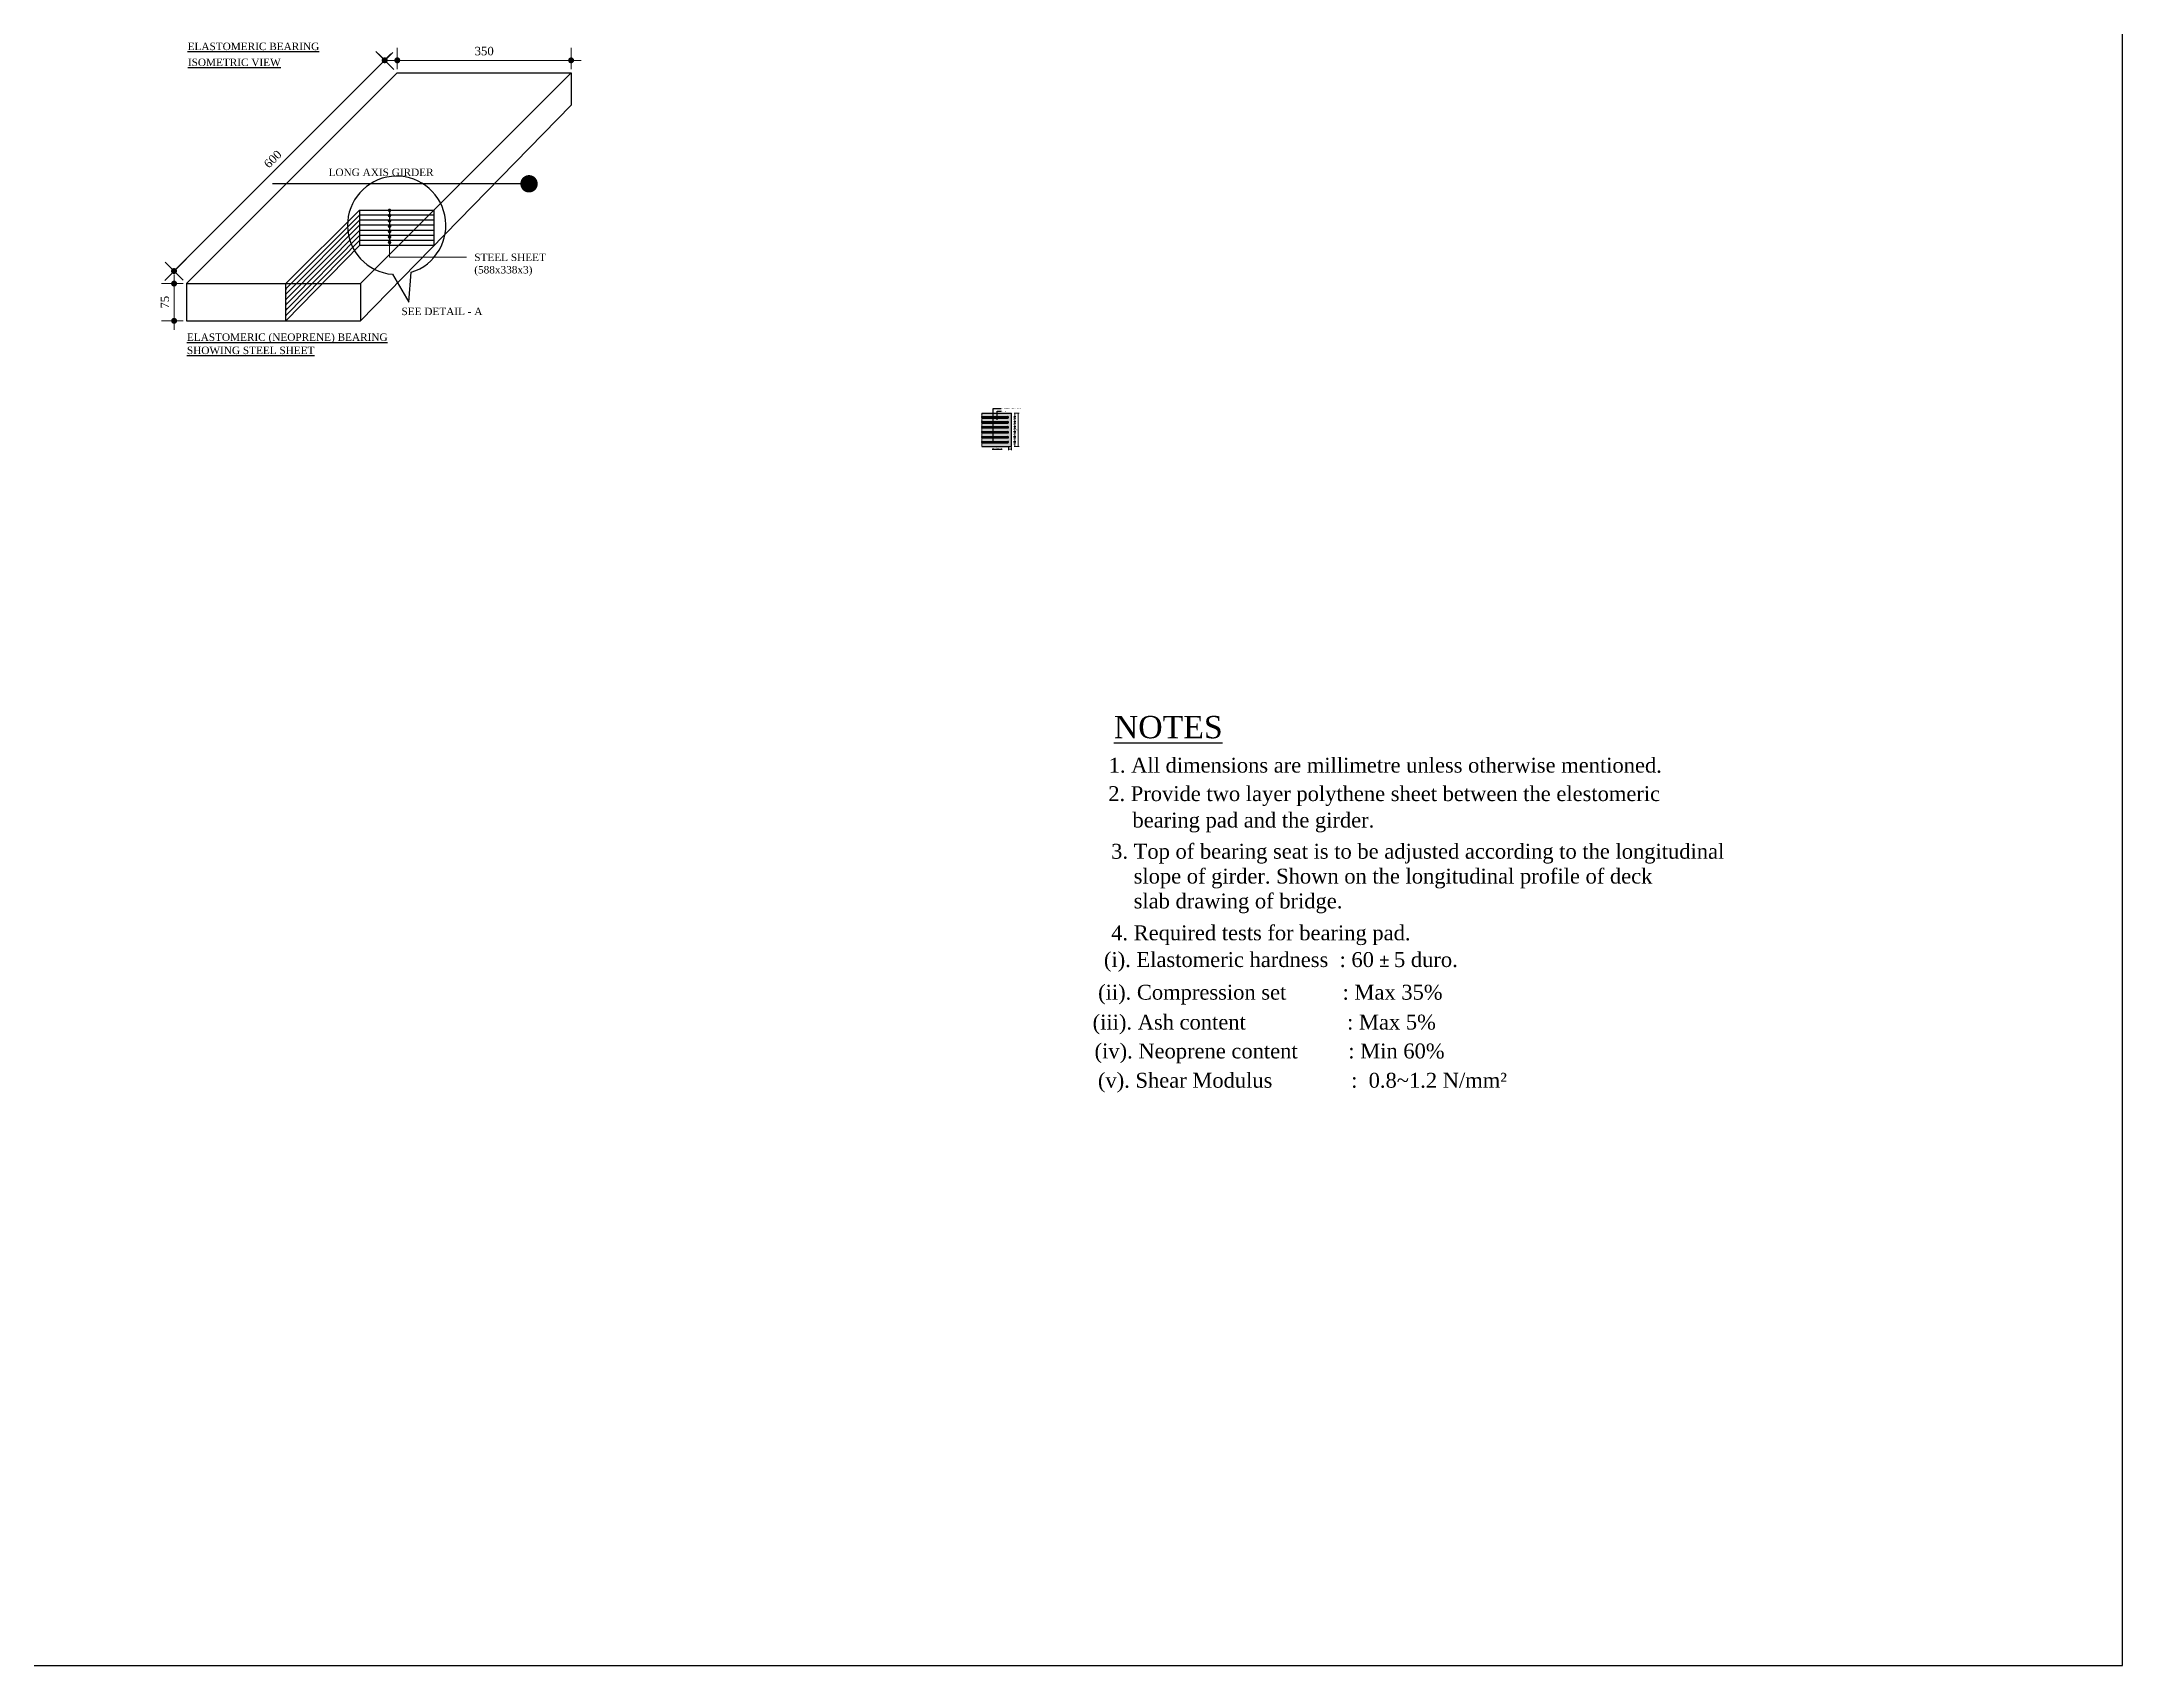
# Model space of a CAD drawing. Header units: millimetres. Extents: x -29779 to 80452, y -13100 to 39577.
# Drawn here: x 33914 to 38104, y 3411 to 6681 of the extents above; entities that cross this region are included whole.
import ezdxf

# ---------------------------------------------------------------- set-up
doc = ezdxf.new("R2010")
doc.units = ezdxf.units.MM
doc.header["$LTSCALE"] = 3
for name, color, linetype in [('Bearing  peat', 11, 'Continuous'), ('Girder Line', 11, 'Continuous'), ('Hatching', 35, 'Continuous'), ('Text', 7, 'Continuous')]:
    doc.layers.add(name, color=color, linetype=linetype)
doc.layers.add('Dimision', color=4, linetype='Continuous', lineweight=13)
doc.styles.get("Standard").update_dxf_attribs({"font": 'times.ttf'})
doc.dimstyles.new('dim_20', dxfattribs={"dimscale": 0, "dimtxt": 20, "dimasz": 0.2, "dimexe": 25, "dimexo": 10, "dimgap": 10, "dimtad": 1, "dimdec": 0, "dimtxsty": 'Standard', "dimblk": 'D_TIC', "dimcen": 0, "dimclrd": 256, "dimclre": 256, "dimclrt": 256, "dimadec": 0, "dimazin": 0, "dimtfac": 1, "dimtdec": 0, "dimtix": 1, "dimtmove": 0, "dimatfit": 3, "dimldrblk": 'DOT', "dimfxl": 50, "dimfxlon": 1, "dimlwd": -1, "dimlwe": -1, "dimarcsym": 0})
doc.dimstyles.new('ISO-25', dxfattribs={"dimtxt": 15, "dimasz": 15, "dimexe": 20, "dimexo": 10.625, "dimgap": 15, "dimtad": 1, "dimdec": 1, "dimdsep": 46, "dimtxsty": 'Standard', "dimblk": 'DOT', "dimcen": 2.5, "dimclrd": 256, "dimclre": 256, "dimclrt": 256, "dimadec": 0, "dimazin": 0, "dimtfac": 1, "dimtdec": 1, "dimtix": 1, "dimtmove": 0, "dimatfit": 3, "dimldrblk": 'DOT', "dimfxl": 1, "dimlwd": -1, "dimarcsym": 0})

# ---------------------------------------------------------------- blocks, each defined once
blk = doc.blocks.new('_Dot')
at = {"color": 0, "linetype": 'ByBlock', "lineweight": -2}
blk.add_line((-0.5, 0), (-1, 0), dxfattribs=at)
at = {"color": 0, "linetype": 'ByBlock', "const_width": 0.5}
blk.add_lwpolyline([(-0.25, 0, 1), (0.25, 0, 1)], format="xyb", close=True, dxfattribs=at)
blk = doc.blocks.new('*D199')
at = {"layer": 'Defpoints', "color": 0, "transparency": 16777216}
for p in [(35870.9, 5932.7), (35870.9, 5865.7), (35880.5, 5865.7)]:
    blk.add_point(p, dxfattribs=at)
at = {"layer": 'Dimision', "transparency": 16777216}
for p, q in [((35875.9, 5932.7), (35882.5, 5932.7)), ((35880.5, 5931.7), (35880.5, 5866.7)), ((35875.9, 5865.7), (35882.5, 5865.7))]:
    blk.add_line(p, q, dxfattribs=at)
for p, rotation in [((35880.5, 5932.7), 90), ((35880.5, 5865.7), 270)]:
    blk.add_blockref('_Dot', p, dxfattribs=dict(at, rotation=rotation))
at = {"layer": 'Dimision', "transparency": 16777216, "insert": (35878.5, 5899.2), "char_height": 2, "attachment_point": 5, "rotation": 90}
blk.add_mtext('75', dxfattribs=at)
blk = doc.blocks.new('DOT')
at = {"color": 7}
for p, q in [((-1.5, 0), (1.5, 0)), ((0, 1.5), (0, -1.5))]:
    blk.add_line(p, q, dxfattribs=at)
at = {"color": 7, "const_width": 0.5}
blk.add_lwpolyline([(-0.25, 0, 1), (0.25, 0, 1)], format="xyb", close=True, dxfattribs=at)
blk = doc.blocks.new('*D200')
at = {"layer": 'Defpoints', "color": 0, "transparency": 16777216}
for p in [(35861, 5868.7), (35867, 5868.7), (35867, 5860.4)]:
    blk.add_point(p, dxfattribs=at)
at = {"layer": 'Dimision', "transparency": 16777216}
for p, q in [((35861, 5863.7), (35861, 5858.4)), ((35862, 5860.4), (35866, 5860.4)), ((35867, 5863.7), (35867, 5858.4))]:
    blk.add_line(p, q, dxfattribs=at)
at = {"layer": 'Dimision', "transparency": 16777216, "rotation": 180}
blk.add_blockref('_Dot', (35861, 5860.4), dxfattribs=at)
at = {"layer": 'Dimision', "transparency": 16777216}
blk.add_blockref('_Dot', (35867, 5860.4), dxfattribs=at)
at = {"layer": 'Dimision', "transparency": 16777216, "insert": (35864, 5862.4), "char_height": 2, "attachment_point": 5}
blk.add_mtext('6', dxfattribs=at)
blk = doc.blocks.new('*D201')
at = {"layer": 'Defpoints', "color": 0, "transparency": 16777216}
for p in [(35867, 5925.7), (35867.1, 5932.7), (35873.5, 5925.7)]:
    blk.add_point(p, dxfattribs=at)
at = {"layer": 'Dimision', "transparency": 16777216}
for p, q in [((35872, 5925.7), (35875.5, 5925.7)), ((35872.1, 5932.7), (35875.5, 5932.7)), ((35873.5, 5931.7), (35873.5, 5926.7))]:
    blk.add_line(p, q, dxfattribs=at)
for p, rotation in [((35873.5, 5932.7), 90), ((35873.5, 5925.7), 270)]:
    blk.add_blockref('_Dot', p, dxfattribs=dict(at, rotation=rotation))
at = {"layer": 'Dimision', "transparency": 16777216, "insert": (35871.4, 5929.2), "char_height": 2, "attachment_point": 5, "rotation": 90}
blk.add_mtext('6', dxfattribs=at)
blk = doc.blocks.new('*D202')
at = {"layer": 'Defpoints', "color": 0, "transparency": 16777216}
for p in [(35866.1, 5895.7), (35872.8, 5892.7), (35873.5, 5892.7)]:
    blk.add_point(p, dxfattribs=at)
at = {"layer": 'Dimision', "transparency": 16777216}
for p, q in [((35871.1, 5895.7), (35875.5, 5895.7)), ((35873.5, 5896.7), (35873.5, 5897.7)), ((35873.5, 5895.7), (35873.5, 5892.7)), ((35873.5, 5892.7), (35875.5, 5892.7)), ((35873.5, 5891.7), (35873.5, 5890.7))]:
    blk.add_line(p, q, dxfattribs=at)
for p, rotation in [((35873.5, 5895.7), 270), ((35873.5, 5892.7), 90)]:
    blk.add_blockref('_Dot', p, dxfattribs=dict(at, rotation=rotation))
at = {"layer": 'Dimision', "transparency": 16777216, "insert": (35871.4, 5894.2), "char_height": 2, "attachment_point": 5, "rotation": 90}
blk.add_mtext('3', dxfattribs=at)
blk = doc.blocks.new('*D203')
at = {"layer": 'Defpoints', "color": 0, "transparency": 16777216}
for p in [(35866.4, 5902.7), (35866.4, 5895.7), (35873.5, 5895.7)]:
    blk.add_point(p, dxfattribs=at)
at = {"layer": 'Dimision', "transparency": 16777216}
for p, q in [((35871.4, 5902.7), (35875.5, 5902.7)), ((35871.4, 5895.7), (35875.5, 5895.7)), ((35873.5, 5901.7), (35873.5, 5896.7))]:
    blk.add_line(p, q, dxfattribs=at)
for p, rotation in [((35873.5, 5902.7), 90), ((35873.5, 5895.7), 270)]:
    blk.add_blockref('_Dot', p, dxfattribs=dict(at, rotation=rotation))
at = {"layer": 'Dimision', "transparency": 16777216, "insert": (35871.4, 5899.2), "char_height": 2, "attachment_point": 5, "rotation": 90}
blk.add_mtext('9', dxfattribs=at)
blk = doc.blocks.new('*D204')
at = {"layer": 'Defpoints', "color": 0, "transparency": 16777216}
for p in [(35866.4, 5905.8), (35866.4, 5902.7), (35873.5, 5902.7)]:
    blk.add_point(p, dxfattribs=at)
at = {"layer": 'Dimision', "transparency": 16777216}
for p, q in [((35873.5, 5906.8), (35873.5, 5907.8)), ((35871.4, 5905.8), (35875.5, 5905.8)), ((35871.4, 5902.7), (35875.5, 5902.7)), ((35873.5, 5905.8), (35873.5, 5902.7)), ((35873.5, 5901.7), (35873.5, 5900.7))]:
    blk.add_line(p, q, dxfattribs=at)
for p, rotation in [((35873.5, 5905.8), 270), ((35873.5, 5902.7), 90)]:
    blk.add_blockref('_Dot', p, dxfattribs=dict(at, rotation=rotation))
at = {"layer": 'Dimision', "transparency": 16777216, "insert": (35871.4, 5904.3), "char_height": 2, "attachment_point": 5, "rotation": 90}
blk.add_mtext('3', dxfattribs=at)
blk = doc.blocks.new('*D205')
at = {"layer": 'Defpoints', "color": 0, "transparency": 16777216}
for p in [(35866.5, 5922.7), (35873.2, 5915.8), (35873.5, 5915.8)]:
    blk.add_point(p, dxfattribs=at)
at = {"layer": 'Dimision', "transparency": 16777216}
for p, q in [((35871.5, 5922.7), (35875.5, 5922.7)), ((35873.5, 5921.7), (35873.5, 5916.8)), ((35873.5, 5915.8), (35875.5, 5915.8))]:
    blk.add_line(p, q, dxfattribs=at)
for p, rotation in [((35873.5, 5922.7), 90), ((35873.5, 5915.8), 270)]:
    blk.add_blockref('_Dot', p, dxfattribs=dict(at, rotation=rotation))
at = {"layer": 'Dimision', "transparency": 16777216, "insert": (35871.4, 5919.3), "char_height": 2, "attachment_point": 5, "rotation": 90}
blk.add_mtext('9', dxfattribs=at)
blk = doc.blocks.new('*D206')
at = {"layer": 'Defpoints', "color": 0, "transparency": 16777216}
for p in [(35866.8, 5925.7), (35866.8, 5922.7), (35873.5, 5922.7)]:
    blk.add_point(p, dxfattribs=at)
at = {"layer": 'Dimision', "transparency": 16777216}
for p, q in [((35871.8, 5925.7), (35875.5, 5925.7)), ((35871.8, 5922.7), (35875.5, 5922.7)), ((35873.5, 5926.7), (35873.5, 5927.7)), ((35873.5, 5925.7), (35873.5, 5922.7)), ((35873.5, 5921.7), (35873.5, 5920.7))]:
    blk.add_line(p, q, dxfattribs=at)
for p, rotation in [((35873.5, 5925.7), 270), ((35873.5, 5922.7), 90)]:
    blk.add_blockref('_Dot', p, dxfattribs=dict(at, rotation=rotation))
at = {"layer": 'Dimision', "transparency": 16777216, "insert": (35871.4, 5924.2), "char_height": 2, "attachment_point": 5, "rotation": 90}
blk.add_mtext('3', dxfattribs=at)
blk = doc.blocks.new('*D214')
at = {"layer": 'Defpoints', "color": 0, "transparency": 16777216}
for p in [(35866.4, 5915.8), (35866.4, 5912.7), (35873.5, 5912.7)]:
    blk.add_point(p, dxfattribs=at)
at = {"layer": 'Dimision', "transparency": 16777216}
for p, q in [((35871.4, 5915.8), (35875.5, 5915.8)), ((35871.4, 5912.7), (35875.5, 5912.7)), ((35873.5, 5916.8), (35873.5, 5917.8)), ((35873.5, 5915.8), (35873.5, 5912.7)), ((35873.5, 5911.7), (35873.5, 5910.7))]:
    blk.add_line(p, q, dxfattribs=at)
for p, rotation in [((35873.5, 5915.8), 270), ((35873.5, 5912.7), 90)]:
    blk.add_blockref('_Dot', p, dxfattribs=dict(at, rotation=rotation))
at = {"layer": 'Dimision', "transparency": 16777216, "insert": (35871.4, 5914.3), "char_height": 2, "attachment_point": 5, "rotation": 90}
blk.add_mtext('3', dxfattribs=at)
blk = doc.blocks.new('*D215')
at = {"layer": 'Defpoints', "color": 0, "transparency": 16777216}
for p in [(35873.2, 5912.7), (35873.5, 5912.7), (35866.5, 5905.7)]:
    blk.add_point(p, dxfattribs=at)
at = {"layer": 'Dimision', "transparency": 16777216}
for p, q in [((35873.5, 5912.7), (35875.5, 5912.7)), ((35873.5, 5906.7), (35873.5, 5911.7)), ((35871.5, 5905.7), (35875.5, 5905.7))]:
    blk.add_line(p, q, dxfattribs=at)
for p, rotation in [((35873.5, 5912.7), 90), ((35873.5, 5905.7), 270)]:
    blk.add_blockref('_Dot', p, dxfattribs=dict(at, rotation=rotation))
at = {"layer": 'Dimision', "transparency": 16777216, "insert": (35871.4, 5909.2), "char_height": 2, "attachment_point": 5, "rotation": 90}
blk.add_mtext('9', dxfattribs=at)
blk = doc.blocks.new('D_TIC')
at = {"layer": 'Dimision', "ltscale": 5}
for p, q in [((0, 60), (0, -60)), ((-60, 0), (60, 0))]:
    blk.add_line(p, q, dxfattribs=at)
at = {"layer": 'Dimision', "ltscale": 5, "const_width": 20}
blk.add_lwpolyline([(-10, 0, 1), (10, 0, 1)], format="xyb", close=True, dxfattribs=at)
blk = doc.blocks.new('*D218')
at = {"layer": 'Defpoints', "color": 0, "transparency": 16777216}
for p in [(34206, 6193.5), (34180.8, 6118.5), (34206, 6118.5)]:
    blk.add_point(p, dxfattribs=at)
at = {"layer": 'Dimision', "transparency": 16777216}
for p, q in [((34196, 6193.5), (34155.8, 6193.5)), ((34180.8, 6193.2), (34180.8, 6118.8)), ((34196, 6118.5), (34155.8, 6118.5))]:
    blk.add_line(p, q, dxfattribs=at)
at = {"layer": 'Dimision', "transparency": 16777216, "xscale": 0.3, "yscale": 0.3, "zscale": 0.3}
for p, rotation in [((34180.8, 6193.5), 90), ((34180.8, 6118.5), 270)]:
    blk.add_blockref('D_TIC', p, dxfattribs=dict(at, rotation=rotation))
at = {"layer": 'Dimision', "transparency": 16777216, "insert": (34162.2, 6156), "char_height": 17, "attachment_point": 5, "rotation": 90}
blk.add_mtext('75', dxfattribs=at)
blk = doc.blocks.new('*D348')
at = {"layer": 'Defpoints', "color": 0, "transparency": 16777216}
for p in [(34630.2, 6617.9), (34180.7, 6218.8), (34206, 6193.5)]:
    blk.add_point(p, dxfattribs=at)
at = {"layer": 'Dimision', "transparency": 16777216}
for p, q in [((34604.6, 6643), (34180.9, 6219)), ((34623.1, 6624.9), (34587.1, 6660.9)), ((34199, 6200.5), (34163, 6236.5))]:
    blk.add_line(p, q, dxfattribs=at)
at = {"layer": 'Dimision', "transparency": 16777216, "xscale": 0.3, "yscale": 0.3, "zscale": 0.3}
for p, rotation in [((34604.8, 6643.2), 45.0202569829855), ((34180.7, 6218.8), 225.0202569829855)]:
    blk.add_blockref('D_TIC', p, dxfattribs=dict(at, rotation=rotation))
at = {"layer": 'Dimision', "transparency": 16777216, "insert": (34379.5, 6444.2), "char_height": 17, "attachment_point": 5, "rotation": 45.0203}
blk.add_mtext('600', dxfattribs=at)
blk = doc.blocks.new('*D349')
at = {"layer": 'Defpoints', "color": 0, "transparency": 16777216}
for p in [(34980.2, 6643.1), (34630.2, 6617.9), (34980.2, 6617.9)]:
    blk.add_point(p, dxfattribs=at)
at = {"layer": 'Dimision', "transparency": 16777216}
for p, q in [((34630.2, 6627.9), (34630.2, 6668.1)), ((34980.2, 6627.9), (34980.2, 6668.1)), ((34630.5, 6643.1), (34979.9, 6643.1))]:
    blk.add_line(p, q, dxfattribs=at)
at = {"layer": 'Dimision', "transparency": 16777216, "xscale": 0.3, "yscale": 0.3, "zscale": 0.3, "rotation": 180}
blk.add_blockref('D_TIC', (34630.2, 6643.1), dxfattribs=at)
at = {"layer": 'Dimision', "transparency": 16777216, "xscale": 0.3, "yscale": 0.3, "zscale": 0.3}
blk.add_blockref('D_TIC', (34980.2, 6643.1), dxfattribs=at)
at = {"layer": 'Dimision', "transparency": 16777216, "insert": (34805.2, 6661.7), "char_height": 17, "attachment_point": 5}
blk.add_mtext('350', dxfattribs=at)
blk = doc.blocks.new('*D219')
at = {"layer": 'Defpoints', "color": 0, "transparency": 16777216}
for p in [(35866.1, 5875.7), (35866.1, 5872.7), (35873.5, 5872.7)]:
    blk.add_point(p, dxfattribs=at)
at = {"layer": 'Dimision', "transparency": 16777216}
for p, q in [((35871.1, 5875.7), (35875.5, 5875.7)), ((35871.1, 5872.7), (35875.5, 5872.7)), ((35873.5, 5876.7), (35873.5, 5877.7)), ((35873.5, 5875.7), (35873.5, 5872.7)), ((35873.5, 5871.7), (35873.5, 5870.7))]:
    blk.add_line(p, q, dxfattribs=at)
for p, rotation in [((35873.5, 5875.7), 270), ((35873.5, 5872.7), 90)]:
    blk.add_blockref('_Dot', p, dxfattribs=dict(at, rotation=rotation))
at = {"layer": 'Dimision', "transparency": 16777216, "insert": (35871.4, 5874.2), "char_height": 2, "attachment_point": 5, "rotation": 90}
blk.add_mtext('3', dxfattribs=at)
blk = doc.blocks.new('*D220')
at = {"layer": 'Defpoints', "color": 0, "transparency": 16777216}
for p in [(35867, 5872.7), (35867.1, 5865.7), (35873.5, 5872.7)]:
    blk.add_point(p, dxfattribs=at)
at = {"layer": 'Dimision', "transparency": 16777216}
for p, q in [((35872, 5872.7), (35875.5, 5872.7)), ((35872.1, 5865.7), (35875.5, 5865.7)), ((35873.5, 5866.7), (35873.5, 5871.7))]:
    blk.add_line(p, q, dxfattribs=at)
for p, rotation in [((35873.5, 5872.7), 90), ((35873.5, 5865.7), 270)]:
    blk.add_blockref('_Dot', p, dxfattribs=dict(at, rotation=rotation))
at = {"layer": 'Dimision', "transparency": 16777216, "insert": (35871.4, 5869.2), "char_height": 2, "attachment_point": 5, "rotation": 90}
blk.add_mtext('6', dxfattribs=at)
blk = doc.blocks.new('*D221')
at = {"layer": 'Defpoints', "color": 0, "transparency": 16777216}
for p in [(35866.1, 5885.7), (35866.1, 5882.7), (35873.5, 5882.7)]:
    blk.add_point(p, dxfattribs=at)
at = {"layer": 'Dimision', "transparency": 16777216}
for p, q in [((35871.1, 5885.7), (35875.5, 5885.7)), ((35871.1, 5882.7), (35875.5, 5882.7)), ((35873.5, 5886.7), (35873.5, 5887.7)), ((35873.5, 5885.7), (35873.5, 5882.7)), ((35873.5, 5881.7), (35873.5, 5880.7))]:
    blk.add_line(p, q, dxfattribs=at)
for p, rotation in [((35873.5, 5885.7), 270), ((35873.5, 5882.7), 90)]:
    blk.add_blockref('_Dot', p, dxfattribs=dict(at, rotation=rotation))
at = {"layer": 'Dimision', "transparency": 16777216, "insert": (35871.4, 5884.2), "char_height": 2, "attachment_point": 5, "rotation": 90}
blk.add_mtext('3', dxfattribs=at)
blk = doc.blocks.new('*D222')
at = {"layer": 'Defpoints', "color": 0, "transparency": 16777216}
for p in [(35866.4, 5892.7), (35866.4, 5885.7), (35873.5, 5885.7)]:
    blk.add_point(p, dxfattribs=at)
at = {"layer": 'Dimision', "transparency": 16777216}
for p, q in [((35871.4, 5892.7), (35875.5, 5892.7)), ((35871.4, 5885.7), (35875.5, 5885.7)), ((35873.5, 5891.7), (35873.5, 5886.7))]:
    blk.add_line(p, q, dxfattribs=at)
for p, rotation in [((35873.5, 5892.7), 90), ((35873.5, 5885.7), 270)]:
    blk.add_blockref('_Dot', p, dxfattribs=dict(at, rotation=rotation))
at = {"layer": 'Dimision', "transparency": 16777216, "insert": (35871.4, 5889.2), "char_height": 2, "attachment_point": 5, "rotation": 90}
blk.add_mtext('9', dxfattribs=at)
blk = doc.blocks.new('*D151')
at = {"layer": 'Defpoints', "color": 0, "transparency": 16777216}
for p in [(35866.4, 5882.7), (35866.4, 5875.7), (35873.5, 5875.7)]:
    blk.add_point(p, dxfattribs=at)
at = {"layer": 'Dimision', "transparency": 16777216}
for p, q in [((35871.4, 5882.7), (35875.5, 5882.7)), ((35871.4, 5875.7), (35875.5, 5875.7)), ((35873.5, 5881.7), (35873.5, 5876.7))]:
    blk.add_line(p, q, dxfattribs=at)
for p, rotation in [((35873.5, 5882.7), 90), ((35873.5, 5875.7), 270)]:
    blk.add_blockref('_Dot', p, dxfattribs=dict(at, rotation=rotation))
at = {"layer": 'Dimision', "transparency": 16777216, "insert": (35871.4, 5879.2), "char_height": 2, "attachment_point": 5, "rotation": 90}
blk.add_mtext('9', dxfattribs=at)

msp = doc.modelspace()

# ---------------------------------------------------------------- hatches: boundary and pattern name
at = {"layer": 'Hatching', "linetype": 'Continuous'}
h = msp.add_hatch(dxfattribs=at)
h.set_pattern_fill('DOTS', color=256, scale=0.5, angle=60, style=0)
h.set_pattern_definition([(60, (51634.1401, 2192.63275), (-0.488970164, 0.740578832), [0, -0.79375])])
h.paths.add_polyline_path([(35866.98, 5932.75), (35806.98, 5932.75), (35806.98, 5929.67), (35807.61, 5929.67), (35806.36, 5928.3), (35806.98, 5928.3), (35806.98, 5925.75), (35859.48, 5925.75, -1), (35859.48, 5922.75), (35806.98, 5922.75), (35806.98, 5917.59), (35807.61, 5917.59), (35806.36, 5916.23), (35806.98, 5916.23), (35806.98, 5915.75), (35859.48, 5915.75, -1), (35859.48, 5912.75), (35806.98, 5912.75), (35806.98, 5905.82), (35859.48, 5905.82, -1), (35859.48, 5902.82), (35806.98, 5902.82), (35807.61, 5902.64), (35806.36, 5901.28), (35806.98, 5901.28), (35806.98, 5895.75), (35859.48, 5895.75, -1), (35859.48, 5892.75), (35806.98, 5892.75), (35806.98, 5875.74), (35859.48, 5875.74, -1), (35859.48, 5872.74), (35806.98, 5872.74), (35806.98, 5865.74), (35866.98, 5865.74)])
h = msp.add_hatch(dxfattribs=at)
h.set_pattern_fill('LINE', color=256, scale=0.23, angle=60, style=0)
h.set_pattern_definition([(60, (51634.1401, 2232.70504), (-0.63241505, 0.365125), [])])
h.paths.add_polyline_path([(35859.48, 5925.75), (35806.98, 5925.75), (35806.98, 5922.75), (35859.48, 5922.75, 1)])
h = msp.add_hatch(dxfattribs=at)
h.set_pattern_fill('LINE', color=256, scale=0.23, angle=60, style=0)
h.set_pattern_definition([(60, (51634.1401, 2222.70504), (-0.63241505, 0.365125), [])])
h.paths.add_polyline_path([(35859.48, 5915.75), (35806.98, 5915.75), (35806.98, 5912.75), (35859.48, 5912.75, 1)])
h = msp.add_hatch(dxfattribs=at)
h.set_pattern_fill('LINE', color=256, scale=0.23, angle=60, style=0)
h.set_pattern_definition([(60, (51634.1401, 2212.7773), (-0.63241505, 0.365125), [])])
h.paths.add_polyline_path([(35859.48, 5905.82), (35806.98, 5905.82), (35806.98, 5902.82), (35859.48, 5902.82, 1)])
h = msp.add_hatch(dxfattribs=at)
h.set_pattern_fill('LINE', color=256, scale=0.23, angle=60, style=0)
h.set_pattern_definition([(60, (51634.1401, 2202.70504), (-0.63241505, 0.365125), [])])
h.paths.add_polyline_path([(35859.48, 5895.75), (35806.98, 5895.75), (35806.98, 5892.75), (35859.48, 5892.75, 1)])
h = msp.add_hatch(dxfattribs=at)
h.set_pattern_fill('LINE', color=256, scale=0.23, angle=60, style=0)
h.set_pattern_definition([(60, (51634.1401, 2192.63275), (-0.63241505, 0.365125), [])])
h.paths.add_polyline_path([(35859.48, 5885.68), (35806.98, 5885.68), (35806.98, 5882.68), (35859.48, 5882.68, 1)])
h = msp.add_hatch(dxfattribs=at)
h.set_pattern_fill('LINE', color=256, scale=0.23, angle=60, style=0)
h.set_pattern_definition([(60, (51634.1401, 2182.6994), (-0.63241505, 0.365125), [])])
h.paths.add_polyline_path([(35806.98, 5875.74), (35806.98, 5872.74), (35859.48, 5872.74, 1), (35859.48, 5875.74)])

# ---------------------------------------------------------------- linework, layer by layer
at = {"layer": 'Bearing  peat', "linetype": 'Continuous', "ltscale": 3}
for p, q in [((34206.04, 6193.46), (34630.16, 6617.88)), ((34556.04, 6193.46), (34980.16, 6617.88)), ((34630.16, 6617.88), (34980.16, 6617.88)), ((34980.16, 6617.88), (34980.16, 6552.88)), ((34556.04, 6118.46), (34980.16, 6552.88)), ((34406.04, 6193.46), (34554.01, 6341.44)), ((34554.01, 6341.6), (34704.01, 6341.6)), ((34554.01, 6341.44), (34554.01, 6270.03)), ((34704.01, 6331.24), (34554.01, 6331.24)), ((34704.01, 6341.44), (34704.01, 6270.03)), ((34704.01, 6321.04), (34554.01, 6321.04)), ((34704.01, 6310.84), (34554.01, 6310.84)), ((34704.01, 6300.64), (34554.01, 6300.64)), ((34704.01, 6290.44), (34554.01, 6290.44)), ((34704.01, 6280.23), (34554.01, 6280.23)), ((34704.01, 6270.03), (34554.01, 6270.03)), ((34206.04, 6193.46), (34556.04, 6193.46)), ((34206.04, 6193.46), (34206.04, 6118.46)), ((34406.04, 6118.46), (34406.04, 6193.46)), ((34556.04, 6193.46), (34556.04, 6118.46)), ((34206.04, 6118.46), (34556.04, 6118.46)), ((35806.98, 5932.75), (35866.98, 5932.75)), ((35866.98, 5865.74), (35866.98, 5932.75))]:
    msp.add_line(p, q, dxfattribs=at)
for points in [[(34554.01, 6331.24), (34406.04, 6182.75)], [(34554.01, 6321.04), (34406.04, 6172.03)], [(34554.01, 6310.84), (34406.04, 6161.32)], [(34554.01, 6300.64), (34406.04, 6150.61)], [(34554.01, 6290.44), (34406.04, 6139.89)], [(34554.01, 6280.23), (34406.04, 6129.18)], [(34554.01, 6270.03), (34406.04, 6118.46)], [(34620.47, 6212.2), (34653.2, 6156.34), (34658.49, 6216.32)]]:
    msp.add_lwpolyline(points, dxfattribs=at)
msp.add_arc((34629.01, 6310.84), 99.01, 287.31779, 265.0499, dxfattribs=at)
at = {"layer": 'Defpoints', "linetype": 'Continuous', "ltscale": 3}
msp.add_lwpolyline([(30017.4, 3410.88), (38103.52, 3410.88), (38103.52, 10511.81), (30017.4, 10511.81)], close=True, dxfattribs=at)
at = {"layer": 'Dimision'}
for p, q in [((34604.95, 6643.09), (34621.06, 6659.08)), ((34630.16, 6643.09), (34610.16, 6643.09)), ((34980.16, 6643.09), (35000.16, 6643.09)), ((34205.06, 6242.9), (34162.13, 6200.01)), ((35807.61, 5929.67), (35806.36, 5928.3)), ((35806.36, 5928.3), (35806.98, 5928.3)), ((35807.61, 5917.59), (35806.36, 5916.23)), ((35806.36, 5916.23), (35806.98, 5916.23)), ((35806.98, 5929.67), (35806.98, 5932.75)), ((35806.98, 5929.67), (35807.61, 5929.67)), ((35806.98, 5917.59), (35806.98, 5928.3)), ((35806.98, 5917.59), (35807.61, 5917.59)), ((35806.98, 5902.64), (35806.98, 5916.23)), ((35807.61, 5902.64), (35806.36, 5901.28)), ((35806.36, 5901.28), (35806.98, 5901.28)), ((35806.98, 5902.64), (35807.61, 5902.64)), ((35806.98, 5865.74), (35806.98, 5901.28))]:
    msp.add_line(p, q, dxfattribs=at)
for p in [(34704.01, 6331.24), (34704.01, 6321.04), (34704.01, 6310.84), (34704.01, 6300.64), (34704.01, 6290.44), (34704.01, 6280.23), (34406.04, 6182.75), (34406.04, 6180.96), (34406.04, 6172.03), (34406.04, 6168.46), (34406.04, 6161.32), (34406.04, 6155.96), (34406.04, 6150.61), (34406.04, 6143.46), (34406.04, 6139.89), (34406.04, 6130.96), (34406.04, 6129.18)]:
    msp.add_point(p, dxfattribs=at)
at = {"layer": 'Girder Line', "linetype": 'Continuous', "ltscale": 3}
for p, q in [((35806.98, 5925.75), (35859.48, 5925.75)), ((35806.98, 5922.75), (35859.48, 5922.75)), ((35806.98, 5915.75), (35859.48, 5915.75)), ((35806.98, 5912.75), (35859.48, 5912.75)), ((35806.98, 5905.82), (35859.48, 5905.82)), ((35806.98, 5902.82), (35859.48, 5902.82)), ((35806.98, 5895.75), (35859.48, 5895.75)), ((35806.98, 5892.75), (35859.48, 5892.75)), ((35806.98, 5885.68), (35859.48, 5885.68)), ((35806.98, 5882.68), (35859.48, 5882.68)), ((35806.98, 5875.74), (35859.48, 5875.74)), ((35806.98, 5872.74), (35859.48, 5872.74)), ((35806.98, 5865.74), (35866.98, 5865.74))]:
    msp.add_line(p, q, dxfattribs=at)
for centre in [(35859.48, 5924.25), (35859.48, 5914.25), (35859.48, 5904.32), (35859.48, 5894.25), (35859.48, 5884.18), (35859.48, 5874.24)]:
    msp.add_arc(centre, 1.5, 270, 90, dxfattribs=at)
at = {"layer": 'Text', "linetype": 'Continuous'}
msp.add_line((35838.11, 5936.33), (35845.96, 5936.33), dxfattribs=at)

# ---------------------------------------------------------------- texts
for s, height, p in [('%%UELASTOMERIC BEARING', 15, (34208.14, 6663.72)), ('1. All dimensions are millimetre unless otherwise mentioned.', 30, (36062.55, 5208.71)), ('2. Provide two layer polythene sheet between the elestomeric ', 30, (36061.7, 5151.41)), ('bearing pad and the girder.', 30, (36110.43, 5098.17))]:
    msp.add_text(s, height=height, dxfattribs=at).set_placement(p)
at = {"layer": 'Text'}
for s, insert, char_height, width, attachment_point in [('{\\LISOMETRIC VIEW}', (34208.59, 6646.59), 15, 820.5765, 1), ('LONG AXIS GIRDER', (34703.3, 6425.14), 15, 634.4051, 3), ('\\pt25,600;STEEL SHEET\\P(588x338x3)', (34785.24, 6253.97), 15, 634.4051, 1), ('\\pt25,600;SEE DETAIL - A', (34638.66, 6145.05), 15, 634.4051, 1), ('{\\LELASTOMERIC (NEOPRENE) BEARING}', (34206.68, 6093.17), 15, 820.5765, 1), ('{\\LSHOWING STEEL SHEET}', (34206.68, 6066.57), 15, 820.5765, 1), ('{\\LNOTES}', (36073, 5322.91), 45, 951.6077, 1)]:
    msp.add_mtext(s, dxfattribs=dict(at, insert=insert, char_height=char_height, width=width, attachment_point=attachment_point))
at = {"layer": 'Text', "linetype": 'Continuous', "ltscale": 0.1, "char_height": 2, "width": 52.004, "attachment_point": 1}
for s, insert in [('Elastomer', (35846.8, 5937.63)), ('Steel Sheet (Size 600x 350x 3)', (35846.97, 5942.95))]:
    msp.add_mtext(s, dxfattribs=dict(at, insert=insert))
at = {"layer": 'Text', "linetype": 'Continuous', "insert": (35828.04, 5862.77), "char_height": 2.5, "attachment_point": 1}
msp.add_mtext('{\\LDETAIL - A}', dxfattribs=at)
at = {"layer": 'Text', "linetype": 'Continuous', "char_height": 30, "attachment_point": 1}
for s, insert, width in [('3. Top of bearing seat is to be adjusted according to the longitudinal\\P\\pi-60,l60;    slope of girder. Shown on the longitudinal profile of deck \\P    slab drawing of bridge.      ', (36067.5, 5065.33), 1491.7634), ('4. Required tests for bearing pad.', (36067.5, 4901.11), 1269.6667), ('(i). Elastomeric hardness  : 60 {\\fAngsana New|b0|i0|c0|p18;\\H0.875x;± }5 duro.', (36053.03, 4847.25), 1269.6667), ('(ii). Compression set          : Max 35%', (36041.32, 4781.49), 1269.6667), ('(iii). Ash content                  : Max 5%', (36030.3, 4721.32), 1269.6667), ('(iv). Neoprene content         : Min 60%', (36034.15, 4663.18), 1269.6667), (' (v). Shear Modulus              :  0.8~1.2 N/mm²', (36029.66, 4604.18), 1269.6667)]:
    msp.add_mtext(s, dxfattribs=dict(at, insert=insert, width=width))

# ---------------------------------------------------------------- dimensions: what is measured, and where the dimension line sits
at = {"layer": 'Dimision'}
dim = msp.add_linear_dim(base=(34980.16, 6643.09), p1=(34630.16, 6617.88), p2=(34980.16, 6617.88), dimstyle='dim_20', override={"dimscale": 1, "dimtxt": 17, "dimasz": 0.3}, dxfattribs=at)
dim.commit()
dim.dimension.update_dxf_attribs({"geometry": '*D349', "text_midpoint": (34805.16, 6661.74)})
dim = msp.add_aligned_dim(p1=(34630.16, 6617.88), p2=(34206.04, 6193.46), distance=-35.86, dimstyle='dim_20', override={"dimscale": 1, "dimtxt": 17, "dimasz": 0.3}, dxfattribs=at)
dim.commit()
dim.dimension.update_dxf_attribs({"geometry": '*D348', "text_midpoint": (34379.54, 6444.2)})
dim = msp.add_linear_dim(base=(34180.83, 6118.46), p1=(34206.04, 6193.46), p2=(34206.04, 6118.46), angle=90, dimstyle='dim_20', override={"dimscale": 1, "dimtxt": 17, "dimasz": 0.3}, dxfattribs=at)
dim.commit()
dim.dimension.update_dxf_attribs({"geometry": '*D218', "text_midpoint": (34162.16, 6155.96)})
for base, p1, p2, picture, middle in [((35873.46, 5912.75), (35866.39, 5915.75), (35866.41, 5912.75), '*D214', (35873.46, 5914.25)), ((35873.46, 5902.75), (35866.39, 5905.75), (35866.41, 5902.75), '*D204', (35873.46, 5904.25)), ((35873.46, 5922.75), (35866.84, 5925.75), (35866.84, 5922.75), '*D206', (35873.46, 5924.25)), ((35873.46, 5882.74), (35866.1, 5885.74), (35866.08, 5882.74), '*D221', (35873.46, 5884.24)), ((35873.46, 5872.74), (35866.1, 5875.74), (35866.08, 5872.74), '*D219', (35873.46, 5874.24)), ((35873.46, 5892.74), (35866.1, 5895.75), (35872.75, 5892.74), '*D202', (35873.46, 5894.24))]:
    dim = msp.add_linear_dim(base=base, p1=p1, p2=p2, angle=90, dimstyle='dim_20', override={"dimscale": 1, "dimtxt": 2, "dimasz": 1, "dimexe": 2, "dimexo": 5, "dimgap": 1, "dimblk1": 'Dot', "dimblk2": 'Dot', "dimsah": 1}, dxfattribs=at)
    dim.commit()
    dim.dimension.update_dxf_attribs({"geometry": picture, "text_midpoint": middle, "dimtype": 160})
for base, p1, p2, angle, text, picture, middle in [((35873.46, 5915.75), (35866.54, 5922.75), (35873.19, 5915.75), 90, '9', '*D205', (35873.46, 5919.25)), ((35873.46, 5912.75), (35866.54, 5905.75), (35873.19, 5912.75), 270, '9', '*D215', (35873.46, 5909.25)), ((35873.46, 5925.75), (35867.13, 5932.75), (35866.99, 5925.75), 90, '6', '*D201', (35873.46, 5929.25)), ((35880.54, 5865.74), (35870.89, 5932.75), (35870.89, 5865.74), 90, '75', '*D199', (35880.54, 5899.25)), ((35873.46, 5895.75), (35866.41, 5902.75), (35866.41, 5895.75), 90, '9', '*D203', (35873.46, 5899.25)), ((35873.46, 5885.74), (35866.41, 5892.74), (35866.41, 5885.74), 90, '9', '*D222', (35873.46, 5889.24)), ((35873.46, 5875.74), (35866.41, 5882.74), (35866.41, 5875.74), 90, '9', '*D151', (35873.46, 5879.24)), ((35873.46, 5872.74), (35867.13, 5865.74), (35866.99, 5872.74), 270, '6', '*D220', (35873.46, 5869.24))]:
    dim = msp.add_linear_dim(base=base, p1=p1, p2=p2, angle=angle, text=text, dimstyle='dim_20', override={"dimscale": 1, "dimtxt": 2, "dimasz": 1, "dimexe": 2, "dimexo": 5, "dimgap": 1, "dimblk1": 'Dot', "dimblk2": 'Dot', "dimsah": 1}, dxfattribs=at)
    dim.commit()
    dim.dimension.update_dxf_attribs({"geometry": picture, "text_midpoint": middle, "dimtype": 160})
dim = msp.add_linear_dim(base=(35866.98, 5860.38), p1=(35860.98, 5868.66), p2=(35866.98, 5868.66), dimstyle='dim_20', override={"dimscale": 1, "dimtxt": 2, "dimasz": 1, "dimexe": 2, "dimexo": 5, "dimgap": 1, "dimblk1": 'Dot', "dimblk2": 'Dot', "dimsah": 1}, dxfattribs=at)
dim.commit()
dim.dimension.update_dxf_attribs({"geometry": '*D200', "text_midpoint": (35863.98, 5860.38), "dimtype": 160})

# ---------------------------------------------------------------- leaders
for points in [[(34614.59, 6340.97), (34614.59, 6246.87), (34769.76, 6246.87)], [(34614.59, 6330.61), (34614.59, 6246.87), (34769.76, 6246.87)], [(34614.59, 6319.77), (34614.59, 6246.87), (34769.76, 6246.87)], [(34614.59, 6308.94), (34614.59, 6246.87)], [(34614.59, 6298.11), (34614.59, 6246.87), (34769.76, 6246.87)], [(34614.59, 6287.27), (34614.59, 6246.87), (34769.76, 6246.87)], [(34614.59, 6276.44), (34614.59, 6246.87), (34769.76, 6246.87)]]:
    msp.add_leader(points, dimstyle='dim_20', override={"dimscale": 1, "dimtxt": 45, "dimasz": 7}, dxfattribs=at)
at = {"layer": 'Text'}
msp.add_leader([(34895.47, 6394.47), (34378.76, 6394.47)], dimstyle='ISO-25', override={"dimasz": 35, "dimtad": 0}, dxfattribs=at)
at = {"layer": 'Text', "linetype": 'Continuous'}
for points, override in [([(35830.09, 5875.74), (35830.09, 5941.75), (35845.85, 5941.75)], {"dimasz": 3, "dimtad": 0}), ([(35830.09, 5895.75), (35830.09, 5941.75), (35845.85, 5941.75)], {"dimasz": 3, "dimtad": 0}), ([(35830.09, 5905.82), (35830.09, 5941.75), (35845.85, 5941.75)], {"dimasz": 3, "dimtad": 0}), ([(35830.09, 5915.75), (35830.09, 5941.75), (35845.85, 5941.75)], {"dimasz": 3, "dimtad": 0}), ([(35830.09, 5925.75), (35830.09, 5941.75), (35845.85, 5941.75)], {"dimasz": 3, "dimtad": 0}), ([(35830.09, 5885.68), (35830.09, 5941.75), (35845.85, 5941.75)], {"dimasz": 3, "dimtad": 0}), ([(35838.11, 5919.37), (35838.11, 5936.33)], {"dimasz": 1.25, "dimtad": 0})]:
    msp.add_leader(points, dimstyle='ISO-25', override=override, dxfattribs=at)

doc.saveas('drawing.dxf')
